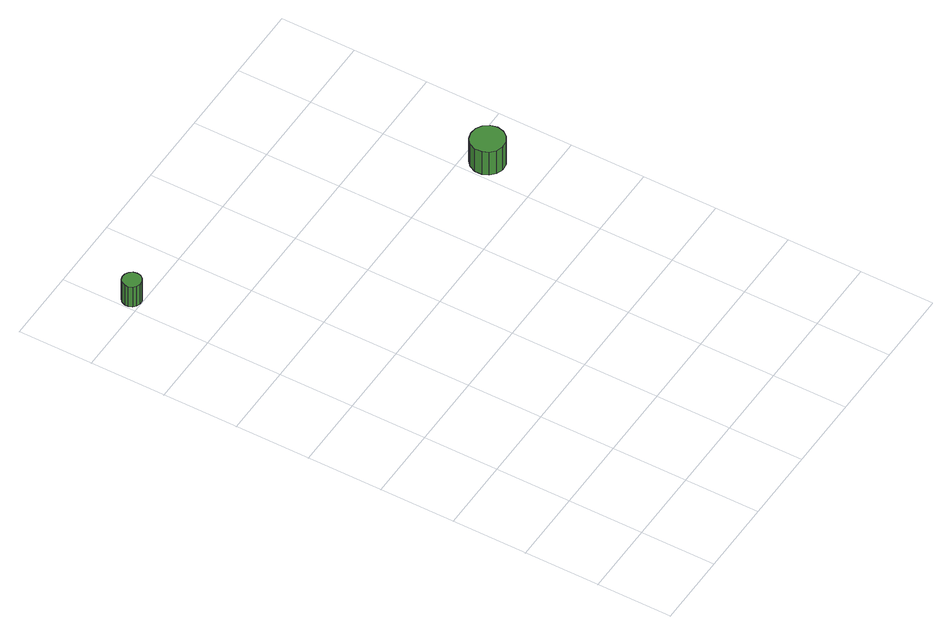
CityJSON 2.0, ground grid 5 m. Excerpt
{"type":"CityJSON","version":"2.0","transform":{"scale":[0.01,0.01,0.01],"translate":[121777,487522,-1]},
"CityObjects":{
"tree1":{"type":"SolitaryVegetationObject","attributes":{"function":"something"}},
"tree2":{"type":"SolitaryVegetationObject","attributes":{"function":"something"},"geometry":[{"type":"MultiSurface","lod":"1","boundaries":[[[0,1,2,3,4,5,6,7,8,9,10,11,12,13,14]],[[15,16,17,18,19,20,21,22,23,24,25,26,27,28,29]],[[0,29,28,1]],[[1,28,27,2]],[[2,27,26,3]],[[3,26,25,4]],[[4,25,24,5]],[[5,24,23,6]],[[6,23,22,7]],[[7,22,21,8]],[[8,21,20,9]],[[9,20,19,10]],[[10,19,18,11]],[[11,18,17,12]],[[12,17,16,13]],[[13,16,15,14]],[[14,15,29,0]]]}]},
"tree3":{"type":"SolitaryVegetationObject","attributes":{"function":"something"},"geometry":[{"type":"MultiSurface","lod":"1","boundaries":[[[30,31,32,33,34,35,36,37,38,39,40,41,42,43,44]],[[45,46,47,48,49,50,51,52,53,54,55,56,57,58,59]],[[30,59,58,31]],[[31,58,57,32]],[[32,57,56,33]],[[33,56,55,34]],[[34,55,54,35]],[[35,54,53,36]],[[36,53,52,37]],[[37,52,51,38]],[[38,51,50,39]],[[39,50,49,40]],[[40,49,48,41]],[[41,48,47,42]],[[42,47,46,43]],[[43,46,45,44]],[[44,45,59,30]]]}]}
},
"vertices":[
[138,3569,233],[133,3594,233],[117,3615,233],[95,3628,233],[69,3631,233],[45,3623,233],[25,3605,233],[15,3582,233],[15,3556,233],[25,3532,233],[45,3515,233],[69,3507,233],[95,3509,233],[117,3522,233],[133,3543,233],[133,3543,66],[117,3522,66],[95,3509,66],[69,3507,66],[45,3515,66],[25,3532,66],[15,3556,66],[15,3582,66],[25,3605,66],[45,3623,66],[69,3631,66],[95,3628,66],[117,3615,66],[133,3594,66],[138,3569,66],
[2243,2353,260],[2233,2399,260],[2206,2436,260],[2166,2459,260],[2119,2464,260],[2075,2450,260],[2041,2419,260],[2022,2376,260],[2022,2330,260],[2041,2287,260],[2075,2256,260],[2119,2242,260],[2166,2247,260],[2206,2270,260],[2233,2308,260],[2233,2308,67],[2206,2270,67],[2166,2247,67],[2119,2242,67],[2075,2256,67],[2041,2287,67],[2022,2330,67],[2022,2376,67],[2041,2419,67],[2075,2450,67],[2119,2464,67],[2166,2459,67],[2206,2436,67],[2233,2399,67],[2243,2353,67]
]}
